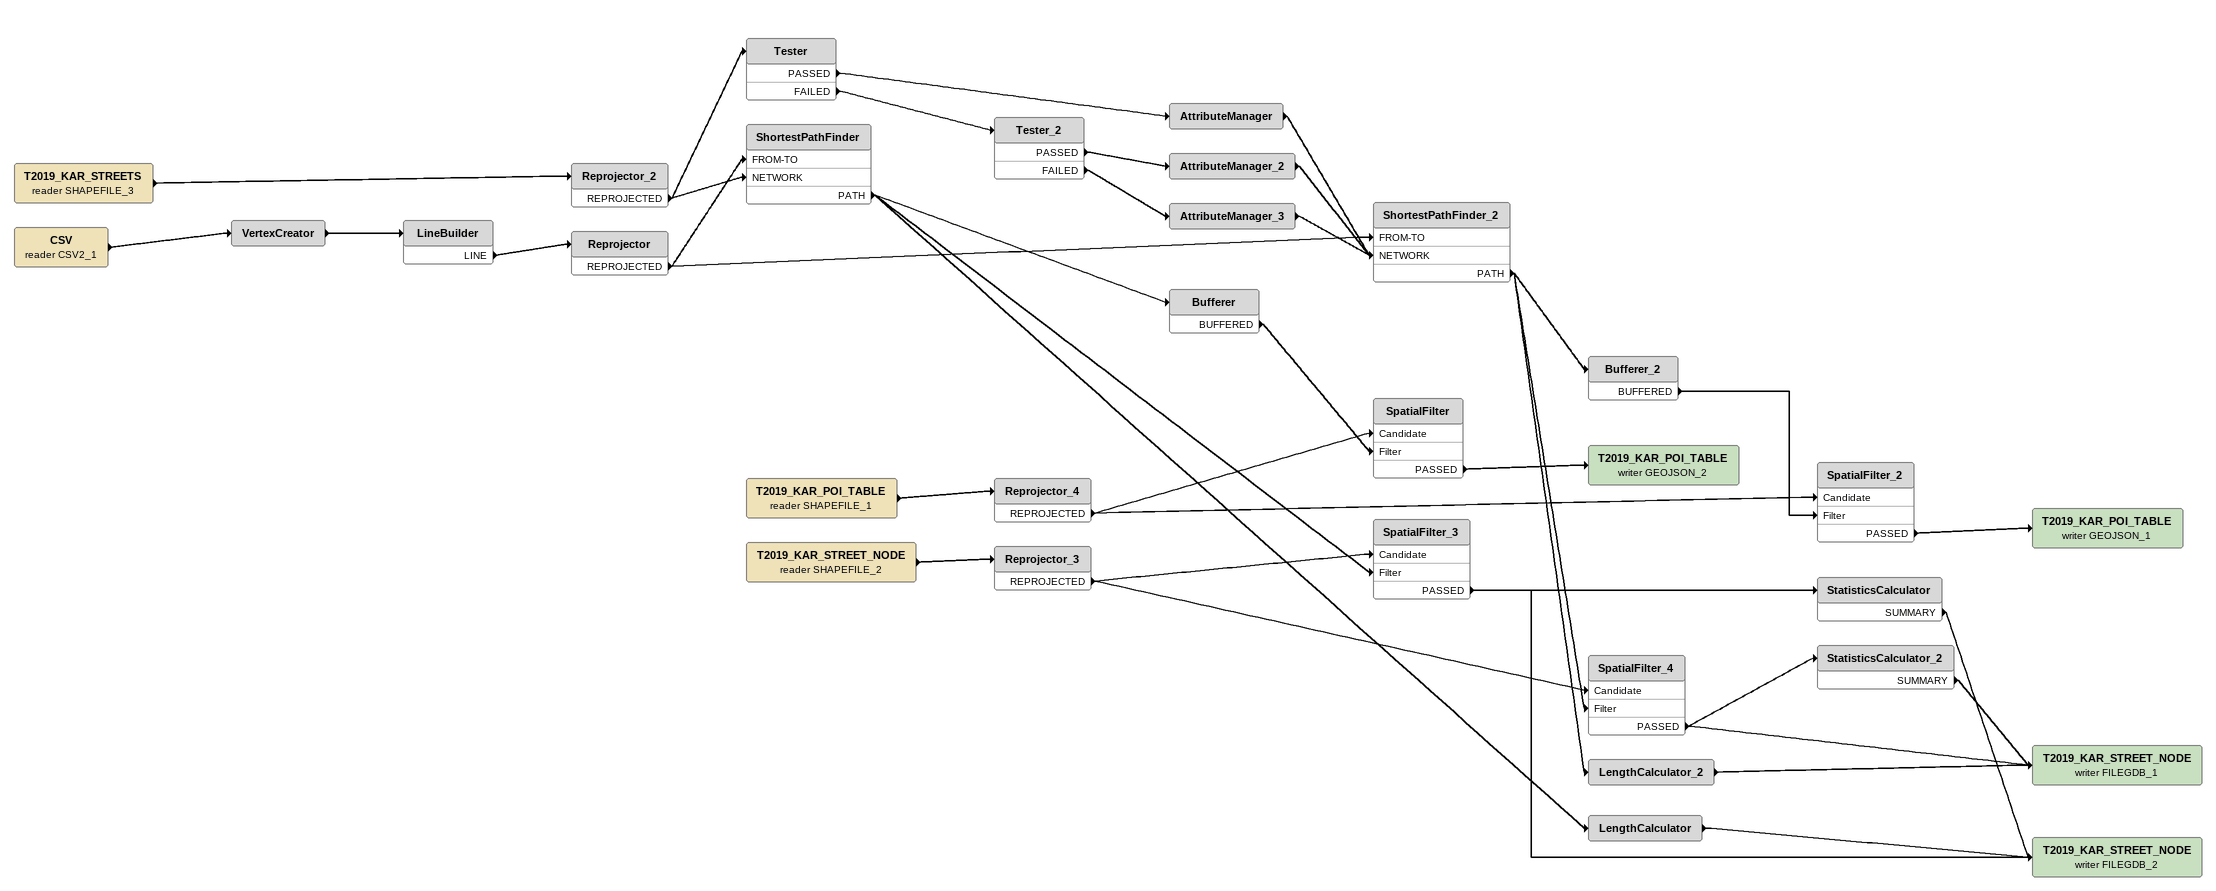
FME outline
T2019_KAR_STREETS (reader SHAPEFILE_3)
    -> Reprojector_2
Reprojector_2
    REPROJECTED -> ShortestPathFinder [NETWORK]
    REPROJECTED -> Tester
Tester
    PASSED -> AttributeManager
    FAILED -> Tester_2
AttributeManager
    -> ShortestPathFinder_2 [NETWORK]
Tester_2
    PASSED -> AttributeManager_2
    FAILED -> AttributeManager_3
AttributeManager_2
    -> ShortestPathFinder_2 [NETWORK]
AttributeManager_3
    -> ShortestPathFinder_2 [NETWORK]
CSV (reader CSV2_1)
    -> VertexCreator
VertexCreator
    -> LineBuilder
LineBuilder
    LINE -> Reprojector
Reprojector
    REPROJECTED -> ShortestPathFinder [FROM-TO]
    REPROJECTED -> ShortestPathFinder_2 [FROM-TO]
ShortestPathFinder
    PATH -> Bufferer
    PATH -> SpatialFilter_3 [Filter]
    PATH -> LengthCalculator
Bufferer
    BUFFERED -> SpatialFilter [Filter]
LengthCalculator
    -> T2019_KAR_STREET_NODE (writer FILEGDB_2)
ShortestPathFinder_2
    PATH -> Bufferer_2
    PATH -> SpatialFilter_4 [Filter]
    PATH -> LengthCalculator_2
Bufferer_2
    BUFFERED -> SpatialFilter_2 [Filter]
LengthCalculator_2
    -> T2019_KAR_STREET_NODE (writer FILEGDB_1)
T2019_KAR_POI_TABLE (reader SHAPEFILE_1)
    -> Reprojector_4
Reprojector_4
    REPROJECTED -> SpatialFilter [Candidate]
    REPROJECTED -> SpatialFilter_2 [Candidate]
SpatialFilter
    PASSED -> T2019_KAR_POI_TABLE (writer GEOJSON_2)
T2019_KAR_POI_TABLE (writer GEOJSON_2)
SpatialFilter_2
    PASSED -> T2019_KAR_POI_TABLE (writer GEOJSON_1)
T2019_KAR_POI_TABLE (writer GEOJSON_1)
T2019_KAR_STREET_NODE (reader SHAPEFILE_2)
    -> Reprojector_3
Reprojector_3
    REPROJECTED -> SpatialFilter_3 [Candidate]
    REPROJECTED -> SpatialFilter_4 [Candidate]
SpatialFilter_3
    PASSED -> StatisticsCalculator
    PASSED -> T2019_KAR_STREET_NODE (writer FILEGDB_2)
StatisticsCalculator
    SUMMARY -> T2019_KAR_STREET_NODE (writer FILEGDB_2)
T2019_KAR_STREET_NODE (writer FILEGDB_2)
SpatialFilter_4
    PASSED -> StatisticsCalculator_2
    PASSED -> T2019_KAR_STREET_NODE (writer FILEGDB_1)
StatisticsCalculator_2
    SUMMARY -> T2019_KAR_STREET_NODE (writer FILEGDB_1)
T2019_KAR_STREET_NODE (writer FILEGDB_1)
